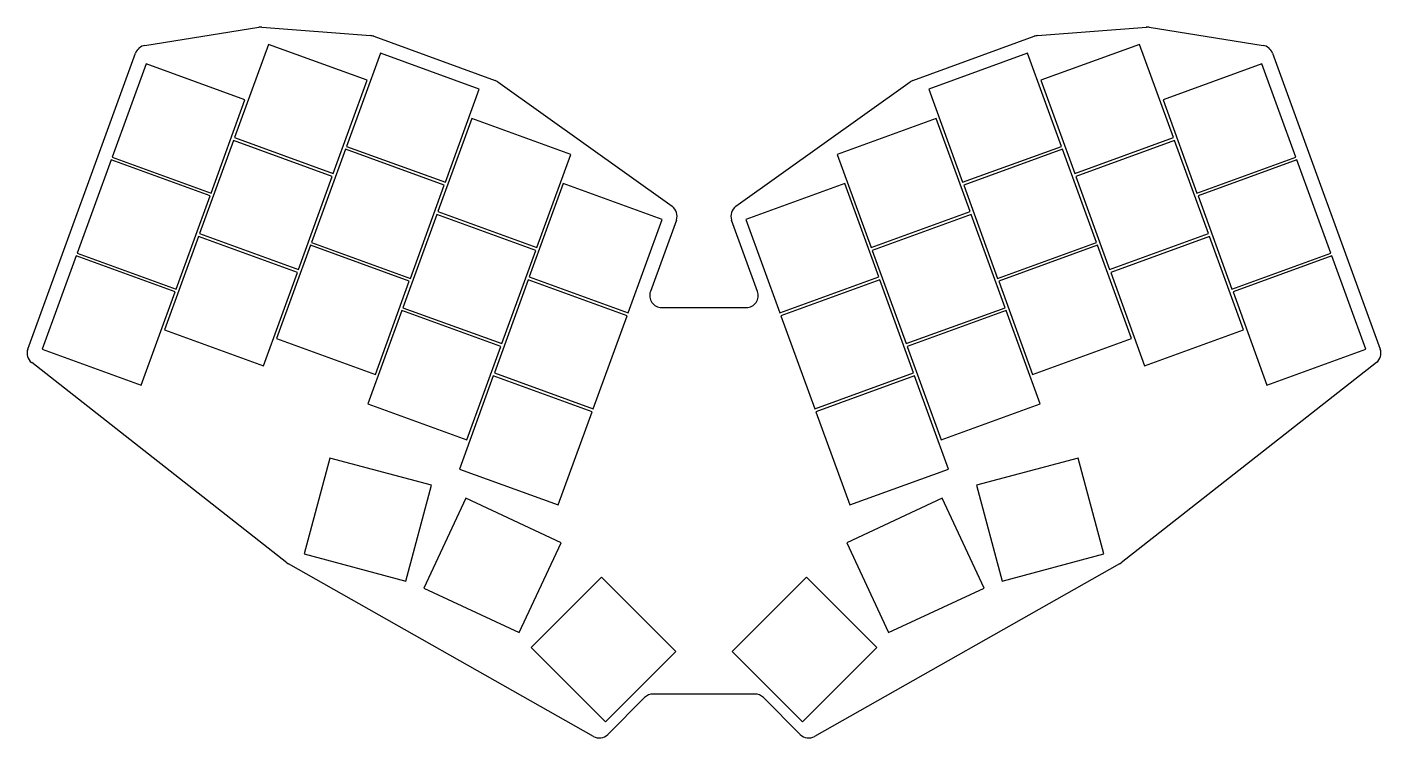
# Model space of a CAD drawing. Header units: millimetres. Extents: x 46 to 271, y -198 to -79.
import ezdxf

# ---------------------------------------------------------------- set-up
doc = ezdxf.new("R2010")
doc.units = ezdxf.units.MM

msp = doc.modelspace()

# ---------------------------------------------------------------- linework, layer by layer
for p, q in [((65.81, -82.41), (84.75, -79.39)), ((85.22, -79.37), (103.34, -80.79)), ((103.87, -80.9), (124.03, -88.24)), ((193.5, -88.24), (213.66, -80.9)), ((214.19, -80.79), (232.31, -79.37)), ((232.78, -79.39), (251.72, -82.41)), ((86.33, -82.24), (80.69, -97.74)), ((102.77, -88.22), (86.33, -82.24)), ((231.2, -82.24), (214.75, -88.22)), ((236.84, -97.74), (231.2, -82.24)), ((46.34, -132.91), (64.25, -83.7)), ((66, -85.48), (60.35, -100.98)), ((82.44, -91.46), (66, -85.48)), ((104.95, -83.69), (99.31, -99.2)), ((121.4, -89.68), (104.95, -83.69)), ((212.57, -83.69), (196.13, -89.68)), ((218.22, -99.2), (212.57, -83.69)), ((251.53, -85.48), (235.09, -91.46)), ((257.18, -100.98), (251.53, -85.48)), ((253.28, -83.7), (271.19, -132.91)), ((97.13, -103.73), (102.77, -88.22)), ((115.76, -105.18), (121.4, -89.68)), ((124.5, -88.49), (153.45, -109.16)), ((164.07, -109.16), (193.02, -88.49)), ((196.13, -89.68), (201.77, -105.18)), ((214.75, -88.22), (220.4, -103.73)), ((76.8, -106.97), (82.44, -91.46)), ((235.09, -91.46), (240.73, -106.97)), ((120.16, -94.55), (114.52, -110.05)), ((136.6, -100.53), (120.16, -94.55)), ((197.37, -94.55), (180.92, -100.53)), ((203.01, -110.05), (197.37, -94.55)), ((80.52, -98.21), (74.87, -113.72)), ((96.96, -104.2), (80.52, -98.21)), ((80.69, -97.74), (97.13, -103.73)), ((220.4, -103.73), (236.84, -97.74)), ((237.01, -98.21), (220.57, -104.2)), ((242.66, -113.72), (237.01, -98.21)), ((60.35, -100.98), (76.8, -106.97)), ((99.14, -99.67), (93.5, -115.17)), ((115.58, -105.65), (99.14, -99.67)), ((99.31, -99.2), (115.76, -105.18)), ((130.96, -116.04), (136.6, -100.53)), ((180.92, -100.53), (186.57, -116.04)), ((201.77, -105.18), (218.22, -99.2)), ((218.39, -99.67), (201.94, -105.65)), ((224.03, -115.17), (218.39, -99.67)), ((240.73, -106.97), (257.18, -100.98)), ((60.18, -101.45), (54.54, -116.96)), ((76.63, -107.44), (60.18, -101.45)), ((257.35, -101.45), (240.9, -107.44)), ((262.99, -116.96), (257.35, -101.45)), ((91.32, -119.7), (96.96, -104.2)), ((109.94, -121.16), (115.58, -105.65)), ((135.36, -105.4), (129.72, -120.91)), ((151.81, -111.39), (135.36, -105.4)), ((182.16, -105.4), (165.72, -111.39)), ((187.81, -120.91), (182.16, -105.4)), ((201.94, -105.65), (207.59, -121.16)), ((220.57, -104.2), (226.21, -119.7)), ((70.98, -122.94), (76.63, -107.44)), ((240.9, -107.44), (246.55, -122.94)), ((114.52, -110.05), (130.96, -116.04)), ((186.57, -116.04), (203.01, -110.05)), ((114.34, -110.52), (108.7, -126.03)), ((130.79, -116.51), (114.34, -110.52)), ((146.16, -126.89), (151.81, -111.39)), ((154.17, -111.47), (149.85, -123.33)), ((167.67, -123.33), (163.36, -111.47)), ((165.72, -111.39), (171.36, -126.89)), ((203.18, -110.52), (186.74, -116.51)), ((208.83, -126.03), (203.18, -110.52)), ((74.7, -114.19), (69.06, -129.69)), ((91.15, -120.17), (74.7, -114.19)), ((74.87, -113.72), (91.32, -119.7)), ((226.21, -119.7), (242.66, -113.72)), ((242.83, -114.19), (226.38, -120.17)), ((248.47, -129.69), (242.83, -114.19)), ((54.54, -116.96), (70.98, -122.94)), ((93.33, -115.64), (87.68, -131.15)), ((109.77, -121.63), (93.33, -115.64)), ((93.5, -115.17), (109.94, -121.16)), ((125.15, -132.01), (130.79, -116.51)), ((186.74, -116.51), (192.38, -132.01)), ((207.59, -121.16), (224.03, -115.17)), ((224.2, -115.64), (207.76, -121.63)), ((229.85, -131.15), (224.2, -115.64)), ((246.55, -122.94), (262.99, -116.96)), ((54.37, -117.43), (48.72, -132.93)), ((70.81, -123.41), (54.37, -117.43)), ((263.16, -117.43), (246.72, -123.41)), ((268.8, -132.93), (263.16, -117.43)), ((85.5, -135.68), (91.15, -120.17)), ((129.55, -121.38), (123.91, -136.88)), ((145.99, -127.36), (129.55, -121.38)), ((129.72, -120.91), (146.16, -126.89)), ((171.36, -126.89), (187.81, -120.91)), ((187.98, -121.38), (171.53, -127.36)), ((193.62, -136.88), (187.98, -121.38)), ((226.38, -120.17), (232.03, -135.68)), ((65.17, -138.92), (70.81, -123.41)), ((104.13, -137.13), (109.77, -121.63)), ((207.76, -121.63), (213.4, -137.13)), ((246.72, -123.41), (252.36, -138.92)), ((108.7, -126.03), (125.15, -132.01)), ((151.73, -126.02), (165.79, -126.02)), ((192.38, -132.01), (208.83, -126.03)), ((108.53, -126.5), (102.89, -142)), ((124.97, -132.48), (108.53, -126.5)), ((140.35, -142.87), (145.99, -127.36)), ((171.53, -127.36), (177.18, -142.87)), ((209, -126.5), (192.55, -132.48)), ((214.64, -142), (209, -126.5)), ((69.06, -129.69), (85.5, -135.68)), ((232.03, -135.68), (248.47, -129.69)), ((87.68, -131.15), (104.13, -137.13)), ((119.33, -147.99), (124.97, -132.48)), ((192.55, -132.48), (198.2, -147.99)), ((213.4, -137.13), (229.85, -131.15)), ((48.72, -132.93), (65.17, -138.92)), ((252.36, -138.92), (268.8, -132.93)), ((89.43, -168.47), (46.98, -135.17)), ((123.91, -136.88), (140.35, -142.87)), ((177.18, -142.87), (193.62, -136.88)), ((270.55, -135.17), (228.1, -168.47)), ((123.73, -137.35), (118.09, -152.86)), ((140.18, -143.34), (123.73, -137.35)), ((193.79, -137.35), (177.35, -143.34)), ((199.44, -152.86), (193.79, -137.35)), ((102.89, -142), (119.33, -147.99)), ((134.54, -158.84), (140.18, -143.34)), ((177.35, -143.34), (182.99, -158.84)), ((198.2, -147.99), (214.64, -142)), ((96.57, -151.04), (92.3, -166.98)), ((113.47, -155.57), (96.57, -151.04)), ((118.09, -152.86), (134.54, -158.84)), ((182.99, -158.84), (199.44, -152.86)), ((220.96, -151.04), (204.05, -155.57)), ((225.23, -166.98), (220.96, -151.04)), ((109.2, -171.51), (113.47, -155.57)), ((204.05, -155.57), (208.32, -171.51)), ((119.18, -157.72), (112.2, -172.68)), ((135.04, -165.12), (119.18, -157.72)), ((198.35, -157.72), (182.49, -165.12)), ((205.32, -172.68), (198.35, -157.72)), ((128.06, -180.07), (135.04, -165.12)), ((182.49, -165.12), (189.46, -180.07)), ((140.38, -197.32), (89.68, -168.64)), ((92.3, -166.98), (109.2, -171.51)), ((227.85, -168.64), (177.15, -197.32)), ((208.32, -171.51), (225.23, -166.98)), ((141.7, -170.85), (130.03, -182.52)), ((154.08, -183.22), (141.7, -170.85)), ((175.83, -170.85), (163.45, -183.22)), ((187.49, -182.52), (175.83, -170.85)), ((112.2, -172.68), (128.06, -180.07)), ((189.46, -180.07), (205.32, -172.68)), ((130.03, -182.52), (142.41, -194.89)), ((142.41, -194.89), (154.08, -183.22)), ((163.45, -183.22), (175.12, -194.89)), ((175.12, -194.89), (187.49, -182.52)), ((148.89, -190.88), (142.78, -197)), ((167.22, -190.29), (150.31, -190.29)), ((174.75, -197), (168.63, -190.88))]:
    msp.add_line(p, q)
for centre, start, end in [((85.07, -81.36), 85.5241, 99.0546), ((103.18, -82.78), 70, 85.5241), ((214.35, -82.78), 94.4759, 110), ((232.46, -81.36), 80.9454, 94.4759), ((66.13, -84.38), 99.0546, 160), ((251.4, -84.38), 20, 80.9454), ((123.34, -90.12), 54.4759, 70), ((194.19, -90.12), 110, 125.5241), ((152.29, -110.79), 340, 54.4759), ((165.24, -110.79), 125.5241, 200), ((151.73, -124.02), 160, 270), ((165.79, -124.02), 270, 20), ((48.21, -133.6), 160, 231.8824), ((269.31, -133.6), 308.1176, 20), ((90.66, -166.9), 231.8824, 240.5036), ((226.87, -166.9), 299.4964, 308.1176), ((150.31, -192.29), 90, 135), ((167.22, -192.29), 45, 90), ((141.36, -195.58), 240.5036, 315), ((176.17, -195.58), 225, 299.4964)]:
    msp.add_arc(centre, 2, start, end)

doc.saveas('drawing.dxf')
